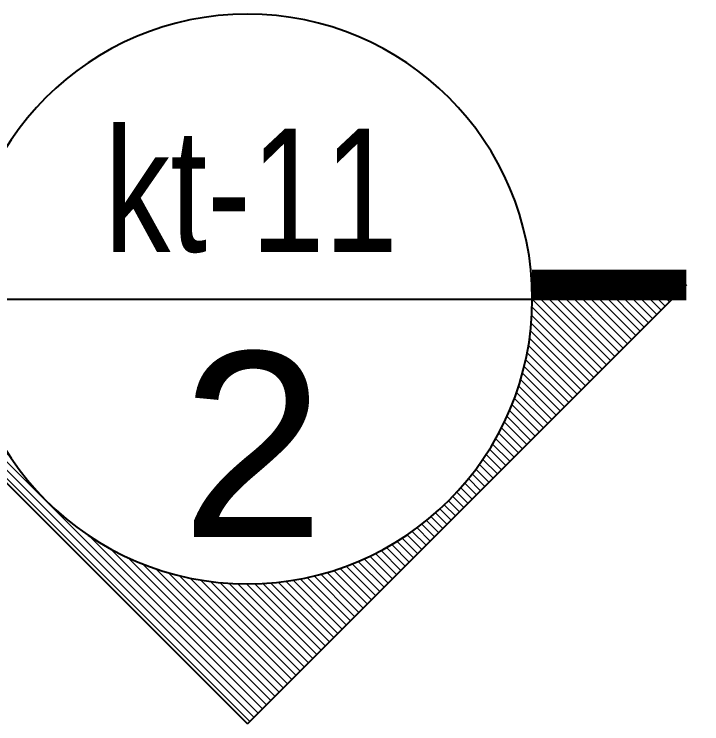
# Model space of a CAD drawing. Header units: millimetres. Extents: x -229618 to 2906, y -178063 to 96806.
# Drawn here: x -190865 to -190029, y -34016 to -33153 of the extents above; entities that cross this region are included whole.
import ezdxf
from ezdxf.enums import TextEntityAlignment as Align

# ---------------------------------------------------------------- set-up
doc = ezdxf.new("R2010")
doc.units = ezdxf.units.MM
doc.header["$LTSCALE"] = 200
doc.header["$MEASUREMENT"] = 0
doc.layers.add('cat', color=1, linetype='CONTINUOUS', lineweight=40)
doc.layers.add('hatch', color=250, linetype='CONTINUOUS', lineweight=5)
doc.layers.add('MANH', color=9, linetype='CONTINUOUS')
doc.layers.add('TEXT', color=33, linetype='CONTINUOUS')
doc.styles.add('CHU HOA Day', font='Vharial_0.ttf')
doc.styles.add('CHUC HOA MANH', font='chhbg.shx', dxfattribs={"width": 0.8, "height": 250})

# ---------------------------------------------------------------- blocks, each defined once
blk = doc.blocks.new('can')
at = {"layer": 'hatch'}
h = blk.add_hatch(dxfattribs=at)
h.set_pattern_fill('ANSI31', color=256, scale=77, style=0)
h.set_pattern_definition([(45, (-226987.2, -81426.4), (-6.80590277, 6.80590277), [])])
h.paths.add_polyline_path([(462, 0, -0.01239), (461.4, -22.9), (711.9, -22.9), (0, 689.1), (-711.9, -22.9), (-461.4, -22.9, -0.01239), (-462, 0, -1)])
at = {"layer": 'cat', "linetype": 'Continuous', "const_width": 49.9}
for points in [[(-461.4, -22.9), (-711.9, -22.9)], [(461.4, -22.9), (711.9, -22.9)]]:
    blk.add_lwpolyline(points, dxfattribs=at)
at = {"layer": 'MANH', "linetype": 'Continuous'}
for p in [(-711.9, -22.9), (711.9, -22.9)]:
    blk.add_line(p, (0, 689.1), dxfattribs=at)
at = {"layer": 'MANH'}
blk.add_line((-462, 0), (462, 0), dxfattribs=at)
blk.add_circle((0, 0), 462, dxfattribs=at)
at = {"layer": 'TEXT', "style": 'CHU HOA Day'}
blk.add_attdef('A', text='', height=300, dxfattribs=at).set_placement((9, 86), align=Align.CENTER)
at = {"layer": 'TEXT', "style": 'CHUC HOA MANH', "width": 0.65}
blk.add_attdef('KT-00', text='', height=230, dxfattribs=at).set_placement((5.9, -276.4), align=Align.CENTER)

msp = doc.modelspace()

# ---------------------------------------------------------------- block references
at = {"layer": 'TEXT', "linetype": 'Continuous'}
ref = msp.add_blockref('can', (-190581.55, -33499.27), dxfattribs=dict(at, xscale=-0.749999999825377, yscale=0.7499999997962732, zscale=0.7499999997956535, rotation=180))
ref.add_attrib('A', '2', dxfattribs={"height": 225, "style": 'CHU HOA Day'}).set_placement((-190574.81, -33788.78), align=Align.CENTER)
ref.add_attrib('KT-00', 'kt-11', dxfattribs={"color": 3, "height": 150, "style": 'CHUC HOA MANH', "width": 0.8}).set_placement((-190577.14, -33441.95), align=Align.CENTER)

doc.saveas('drawing.dxf')
